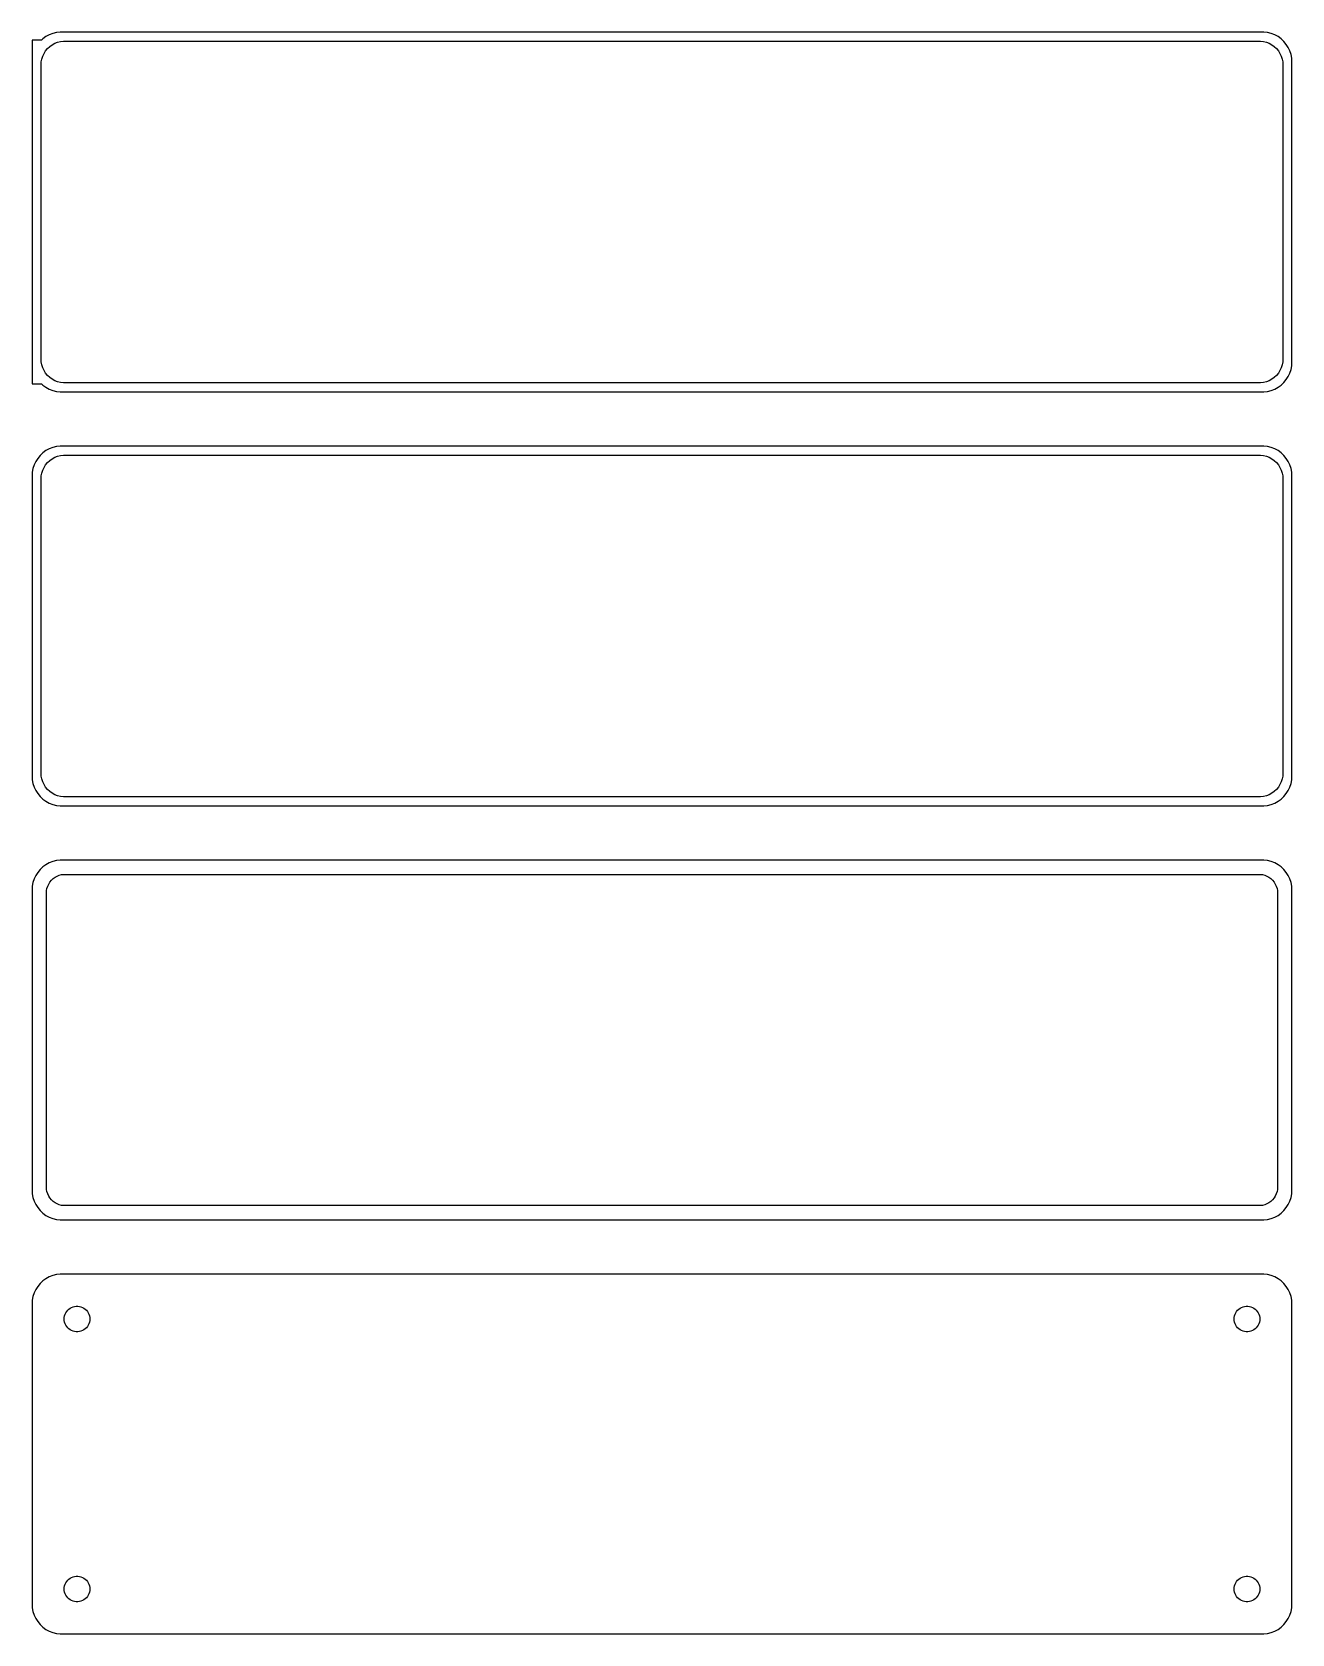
# Model space of a CAD drawing. Header units: metres. Extents: x -105 to 105, y 246 to 513.
import ezdxf

# ---------------------------------------------------------------- set-up
doc = ezdxf.new("R2010")
doc.units = ezdxf.units.M

msp = doc.modelspace()

# ---------------------------------------------------------------- linework, layer by layer
for p, q in [((-101.545, 512.755), (-102.129, 512.524)), ((-100.937, 512.911), (-101.545, 512.755)), ((-100.314, 512.99), (-100.937, 512.911)), ((100.314, 512.99), (-100.314, 512.99)), ((100.937, 512.911), (100.314, 512.99)), ((101.545, 512.755), (100.937, 512.911)), ((102.129, 512.524), (101.545, 512.755)), ((-103.4, 511.653), (-105, 511.653)), ((-105, 511.653), (-105, 454.347)), ((-103.187, 511.853), (-103.4, 511.653)), ((-102.679, 512.222), (-103.187, 511.853)), ((-102.736, 509.851), (-102.416, 510.238)), ((-102.129, 512.524), (-102.679, 512.222)), ((-102.416, 510.238), (-102.05, 510.582)), ((-102.05, 510.582), (-101.643, 510.877)), ((-101.643, 510.877), (-101.203, 511.119)), ((-101.203, 511.119), (-100.736, 511.304)), ((-100.736, 511.304), (-100.25, 511.429)), ((-100.25, 511.429), (-99.7512, 511.492)), ((-99.7512, 511.492), (99.7512, 511.492)), ((99.7512, 511.492), (100.25, 511.429)), ((100.25, 511.429), (100.736, 511.304)), ((100.736, 511.304), (101.203, 511.119)), ((101.203, 511.119), (101.643, 510.877)), ((101.643, 510.877), (102.05, 510.582)), ((102.05, 510.582), (102.416, 510.238)), ((102.679, 512.222), (102.129, 512.524)), ((102.416, 510.238), (102.736, 509.851)), ((103.187, 511.853), (102.679, 512.222)), ((103.645, 511.423), (103.187, 511.853)), ((104.045, 510.939), (103.645, 511.423)), ((104.382, 510.409), (104.045, 510.939)), ((104.649, 509.841), (104.382, 510.409)), ((-103.5, 507.5), (-103.468, 508.001)), ((-103.5, 458.5), (-103.5, 507.5)), ((-103.468, 508.001), (-103.374, 508.495)), ((-103.374, 508.495), (-103.219, 508.972)), ((-103.219, 508.972), (-103.005, 509.427)), ((-103.005, 509.427), (-102.736, 509.851)), ((102.736, 509.851), (103.005, 509.427)), ((103.005, 509.427), (103.219, 508.972)), ((103.219, 508.972), (103.374, 508.495)), ((103.374, 508.495), (103.468, 508.001)), ((103.468, 508.001), (103.5, 507.5)), ((103.5, 507.5), (103.5, 458.5)), ((104.843, 509.243), (104.649, 509.841)), ((104.961, 508.627), (104.843, 509.243)), ((105, 508), (104.961, 508.627)), ((105, 458), (105, 508)), ((-103.468, 457.999), (-103.5, 458.5)), ((-103.374, 457.505), (-103.468, 457.999)), ((-103.219, 457.028), (-103.374, 457.505)), ((-103.005, 456.573), (-103.219, 457.028)), ((-102.736, 456.149), (-103.005, 456.573)), ((103.005, 456.573), (102.736, 456.149)), ((103.219, 457.028), (103.005, 456.573)), ((103.374, 457.505), (103.219, 457.028)), ((103.468, 457.999), (103.374, 457.505)), ((103.5, 458.5), (103.468, 457.999)), ((104.649, 456.159), (104.843, 456.757)), ((104.843, 456.757), (104.961, 457.373)), ((104.961, 457.373), (105, 458)), ((-105, 454.347), (-103.4, 454.347)), ((-103.4, 454.347), (-103.187, 454.147)), ((-103.187, 454.147), (-102.679, 453.778)), ((-102.416, 455.762), (-102.736, 456.149)), ((-102.05, 455.418), (-102.416, 455.762)), ((-101.643, 455.123), (-102.05, 455.418)), ((-101.203, 454.881), (-101.643, 455.123)), ((-100.736, 454.696), (-101.203, 454.881)), ((-100.25, 454.571), (-100.736, 454.696)), ((-99.7512, 454.508), (-100.25, 454.571)), ((99.7512, 454.508), (-99.7512, 454.508)), ((100.25, 454.571), (99.7512, 454.508)), ((100.736, 454.696), (100.25, 454.571)), ((101.203, 454.881), (100.736, 454.696)), ((101.643, 455.123), (101.203, 454.881)), ((102.05, 455.418), (101.643, 455.123)), ((102.416, 455.762), (102.05, 455.418)), ((102.736, 456.149), (102.416, 455.762)), ((102.679, 453.778), (103.187, 454.147)), ((103.187, 454.147), (103.645, 454.577)), ((103.645, 454.577), (104.045, 455.061)), ((104.045, 455.061), (104.382, 455.591)), ((104.382, 455.591), (104.649, 456.159)), ((-102.679, 453.778), (-102.129, 453.476)), ((-102.129, 453.476), (-101.545, 453.245)), ((-101.545, 453.245), (-100.937, 453.089)), ((-100.937, 453.089), (-100.314, 453.01)), ((-100.314, 453.01), (100.314, 453.01)), ((100.314, 453.01), (100.937, 453.089)), ((100.937, 453.089), (101.545, 453.245)), ((101.545, 453.245), (102.129, 453.476)), ((102.129, 453.476), (102.679, 453.778)), ((-102.679, 443.222), (-103.187, 442.853)), ((-102.129, 443.524), (-102.679, 443.222)), ((-101.545, 443.755), (-102.129, 443.524)), ((-100.937, 443.911), (-101.545, 443.755)), ((-100.314, 443.99), (-100.937, 443.911)), ((100.314, 443.99), (-100.314, 443.99)), ((100.937, 443.911), (100.314, 443.99)), ((101.545, 443.755), (100.937, 443.911)), ((102.129, 443.524), (101.545, 443.755)), ((102.679, 443.222), (102.129, 443.524)), ((103.187, 442.853), (102.679, 443.222)), ((-104.649, 440.841), (-104.843, 440.243)), ((-104.382, 441.409), (-104.649, 440.841)), ((-104.045, 441.939), (-104.382, 441.409)), ((-103.645, 442.423), (-104.045, 441.939)), ((-103.187, 442.853), (-103.645, 442.423)), ((-103.005, 440.427), (-102.736, 440.851)), ((-102.736, 440.851), (-102.416, 441.238)), ((-102.416, 441.238), (-102.05, 441.582)), ((-102.05, 441.582), (-101.643, 441.877)), ((-101.643, 441.877), (-101.203, 442.119)), ((-101.203, 442.119), (-100.736, 442.304)), ((-100.736, 442.304), (-100.25, 442.429)), ((-100.25, 442.429), (-99.7512, 442.492)), ((-99.7512, 442.492), (99.7512, 442.492)), ((99.7512, 442.492), (100.25, 442.429)), ((100.25, 442.429), (100.736, 442.304)), ((100.736, 442.304), (101.203, 442.119)), ((101.203, 442.119), (101.643, 441.877)), ((101.643, 441.877), (102.05, 441.582)), ((102.05, 441.582), (102.416, 441.238)), ((102.416, 441.238), (102.736, 440.851)), ((102.736, 440.851), (103.005, 440.427)), ((103.645, 442.423), (103.187, 442.853)), ((104.045, 441.939), (103.645, 442.423)), ((104.382, 441.409), (104.045, 441.939)), ((104.649, 440.841), (104.382, 441.409)), ((104.843, 440.243), (104.649, 440.841)), ((-104.961, 439.627), (-105, 439)), ((-105, 439), (-105, 389)), ((-104.843, 440.243), (-104.961, 439.627)), ((-103.5, 438.5), (-103.468, 439.001)), ((-103.5, 389.5), (-103.5, 438.5)), ((-103.468, 439.001), (-103.374, 439.495)), ((-103.374, 439.495), (-103.219, 439.972)), ((-103.219, 439.972), (-103.005, 440.427)), ((103.005, 440.427), (103.219, 439.972)), ((103.219, 439.972), (103.374, 439.495)), ((103.374, 439.495), (103.468, 439.001)), ((103.468, 439.001), (103.5, 438.5)), ((103.5, 438.5), (103.5, 389.5)), ((104.961, 439.627), (104.843, 440.243)), ((105, 439), (104.961, 439.627)), ((105, 389), (105, 439)), ((-105, 389), (-104.961, 388.373)), ((-104.961, 388.373), (-104.843, 387.757)), ((-104.843, 387.757), (-104.649, 387.159)), ((-104.649, 387.159), (-104.382, 386.591)), ((-103.468, 388.999), (-103.5, 389.5)), ((-103.374, 388.505), (-103.468, 388.999)), ((-103.219, 388.028), (-103.374, 388.505)), ((-103.005, 387.573), (-103.219, 388.028)), ((-102.736, 387.149), (-103.005, 387.573)), ((-102.416, 386.762), (-102.736, 387.149)), ((102.736, 387.149), (102.416, 386.762)), ((103.005, 387.573), (102.736, 387.149)), ((103.219, 388.028), (103.005, 387.573)), ((103.374, 388.505), (103.219, 388.028)), ((103.468, 388.999), (103.374, 388.505)), ((103.5, 389.5), (103.468, 388.999)), ((104.382, 386.591), (104.649, 387.159)), ((104.649, 387.159), (104.843, 387.757)), ((104.843, 387.757), (104.961, 388.373)), ((104.961, 388.373), (105, 389)), ((-104.382, 386.591), (-104.045, 386.061)), ((-104.045, 386.061), (-103.645, 385.577)), ((-103.645, 385.577), (-103.187, 385.147)), ((-103.187, 385.147), (-102.679, 384.778)), ((-102.679, 384.778), (-102.129, 384.476)), ((-102.05, 386.418), (-102.416, 386.762)), ((-102.129, 384.476), (-101.545, 384.245)), ((-101.643, 386.123), (-102.05, 386.418)), ((-101.203, 385.881), (-101.643, 386.123)), ((-100.736, 385.696), (-101.203, 385.881)), ((-100.25, 385.571), (-100.736, 385.696)), ((-99.7512, 385.508), (-100.25, 385.571)), ((99.7512, 385.508), (-99.7512, 385.508)), ((100.25, 385.571), (99.7512, 385.508)), ((100.736, 385.696), (100.25, 385.571)), ((101.203, 385.881), (100.736, 385.696)), ((101.643, 386.123), (101.203, 385.881)), ((101.545, 384.245), (102.129, 384.476)), ((102.05, 386.418), (101.643, 386.123)), ((102.416, 386.762), (102.05, 386.418)), ((102.129, 384.476), (102.679, 384.778)), ((102.679, 384.778), (103.187, 385.147)), ((103.187, 385.147), (103.645, 385.577)), ((103.645, 385.577), (104.045, 386.061)), ((104.045, 386.061), (104.382, 386.591)), ((-101.545, 384.245), (-100.937, 384.089)), ((-100.937, 384.089), (-100.314, 384.01)), ((-100.314, 384.01), (100.314, 384.01)), ((100.314, 384.01), (100.937, 384.089)), ((100.937, 384.089), (101.545, 384.245)), ((-103.187, 373.853), (-103.645, 373.423)), ((-102.679, 374.222), (-103.187, 373.853)), ((-102.129, 374.524), (-102.679, 374.222)), ((-101.545, 374.755), (-102.129, 374.524)), ((-100.937, 374.911), (-101.545, 374.755)), ((-100.314, 374.99), (-100.937, 374.911)), ((100.314, 374.99), (-100.314, 374.99)), ((100.937, 374.911), (100.314, 374.99)), ((101.545, 374.755), (100.937, 374.911)), ((102.129, 374.524), (101.545, 374.755)), ((102.679, 374.222), (102.129, 374.524)), ((103.187, 373.853), (102.679, 374.222)), ((103.645, 373.423), (103.187, 373.853)), ((-104.843, 371.243), (-104.961, 370.627)), ((-104.649, 371.841), (-104.843, 371.243)), ((-104.382, 372.409), (-104.649, 371.841)), ((-104.045, 372.939), (-104.382, 372.409)), ((-103.645, 373.423), (-104.045, 372.939)), ((-102.228, 371), (-102.018, 371.33)), ((-102.018, 371.33), (-101.769, 371.631)), ((-101.769, 371.631), (-101.484, 371.899)), ((-101.484, 371.899), (-101.168, 372.128)), ((-101.168, 372.128), (-100.825, 372.317)), ((-100.825, 372.317), (-100.462, 372.461)), ((-100.462, 372.461), (-100.083, 372.558)), ((-100.083, 372.558), (-99.6955, 372.607)), ((-99.6955, 372.607), (99.6955, 372.607)), ((99.6955, 372.607), (100.083, 372.558)), ((100.083, 372.558), (100.462, 372.461)), ((100.462, 372.461), (100.825, 372.317)), ((100.825, 372.317), (101.168, 372.128)), ((101.168, 372.128), (101.484, 371.899)), ((101.484, 371.899), (101.769, 371.631)), ((101.769, 371.631), (102.018, 371.33)), ((102.018, 371.33), (102.228, 371)), ((104.045, 372.939), (103.645, 373.423)), ((104.382, 372.409), (104.045, 372.939)), ((104.649, 371.841), (104.382, 372.409)), ((104.843, 371.243), (104.649, 371.841)), ((104.961, 370.627), (104.843, 371.243)), ((-104.961, 370.627), (-105, 370)), ((-105, 370), (-105, 320)), ((-102.613, 369.5), (-102.588, 369.89)), ((-102.613, 320.5), (-102.613, 369.5)), ((-102.588, 369.89), (-102.515, 370.274)), ((-102.515, 370.274), (-102.394, 370.646)), ((-102.394, 370.646), (-102.228, 371)), ((102.228, 371), (102.394, 370.646)), ((102.394, 370.646), (102.515, 370.274)), ((102.515, 370.274), (102.588, 369.89)), ((102.588, 369.89), (102.613, 369.5)), ((102.613, 369.5), (102.613, 320.5)), ((105, 370), (104.961, 370.627)), ((105, 320), (105, 370)), ((-102.588, 320.11), (-102.613, 320.5)), ((102.613, 320.5), (102.588, 320.11)), ((-105, 320), (-104.961, 319.373)), ((-104.961, 319.373), (-104.843, 318.757)), ((-104.843, 318.757), (-104.649, 318.159)), ((-104.649, 318.159), (-104.382, 317.591)), ((-102.515, 319.726), (-102.588, 320.11)), ((-102.394, 319.354), (-102.515, 319.726)), ((-102.228, 319), (-102.394, 319.354)), ((-102.018, 318.67), (-102.228, 319)), ((-101.769, 318.369), (-102.018, 318.67)), ((-101.484, 318.101), (-101.769, 318.369)), ((-101.168, 317.872), (-101.484, 318.101)), ((-100.825, 317.683), (-101.168, 317.872)), ((101.168, 317.872), (100.825, 317.683)), ((101.484, 318.101), (101.168, 317.872)), ((101.769, 318.369), (101.484, 318.101)), ((102.018, 318.67), (101.769, 318.369)), ((102.228, 319), (102.018, 318.67)), ((102.394, 319.354), (102.228, 319)), ((102.515, 319.726), (102.394, 319.354)), ((102.588, 320.11), (102.515, 319.726)), ((104.382, 317.591), (104.649, 318.159)), ((104.649, 318.159), (104.843, 318.757)), ((104.843, 318.757), (104.961, 319.373)), ((104.961, 319.373), (105, 320)), ((-104.382, 317.591), (-104.045, 317.061)), ((-104.045, 317.061), (-103.645, 316.577)), ((-103.645, 316.577), (-103.187, 316.147)), ((-103.187, 316.147), (-102.679, 315.778)), ((-102.679, 315.778), (-102.129, 315.476)), ((-102.129, 315.476), (-101.545, 315.245)), ((-101.545, 315.245), (-100.937, 315.089)), ((-100.937, 315.089), (-100.314, 315.01)), ((-100.462, 317.539), (-100.825, 317.683)), ((-100.083, 317.442), (-100.462, 317.539)), ((-99.6955, 317.393), (-100.083, 317.442)), ((99.6955, 317.393), (-99.6955, 317.393)), ((100.083, 317.442), (99.6955, 317.393)), ((100.462, 317.539), (100.083, 317.442)), ((100.314, 315.01), (100.937, 315.089)), ((100.825, 317.683), (100.462, 317.539)), ((100.937, 315.089), (101.545, 315.245)), ((101.545, 315.245), (102.129, 315.476)), ((102.129, 315.476), (102.679, 315.778)), ((102.679, 315.778), (103.187, 316.147)), ((103.187, 316.147), (103.645, 316.577)), ((103.645, 316.577), (104.045, 317.061)), ((104.045, 317.061), (104.382, 317.591)), ((-100.314, 315.01), (100.314, 315.01)), ((-103.645, 304.423), (-104.045, 303.939)), ((-103.187, 304.853), (-103.645, 304.423)), ((-102.679, 305.222), (-103.187, 304.853)), ((-102.129, 305.524), (-102.679, 305.222)), ((-101.545, 305.755), (-102.129, 305.524)), ((-100.937, 305.911), (-101.545, 305.755)), ((-100.314, 305.99), (-100.937, 305.911)), ((100.314, 305.99), (-100.314, 305.99)), ((100.937, 305.911), (100.314, 305.99)), ((101.545, 305.755), (100.937, 305.911)), ((102.129, 305.524), (101.545, 305.755)), ((102.679, 305.222), (102.129, 305.524)), ((103.187, 304.853), (102.679, 305.222)), ((103.645, 304.423), (103.187, 304.853)), ((104.045, 303.939), (103.645, 304.423)), ((-104.843, 302.243), (-104.961, 301.627)), ((-104.649, 302.841), (-104.843, 302.243)), ((-104.382, 303.409), (-104.649, 302.841)), ((-104.045, 303.939), (-104.382, 303.409)), ((104.382, 303.409), (104.045, 303.939)), ((104.649, 302.841), (104.382, 303.409)), ((104.843, 302.243), (104.649, 302.841)), ((104.961, 301.627), (104.843, 302.243)), ((-104.961, 301.627), (-105, 301)), ((-105, 301), (-105, 251)), ((-99.6185, 298.768), (-99.5682, 299.031)), ((-99.5682, 299.031), (-99.4853, 299.286)), ((-99.4853, 299.286), (-99.3712, 299.529)), ((-99.3712, 299.529), (-99.2275, 299.755)), ((-99.2275, 299.755), (-99.0566, 299.962)), ((-99.0566, 299.962), (-98.8611, 300.145)), ((-98.8611, 300.145), (-98.6441, 300.303)), ((-98.6441, 300.303), (-98.4092, 300.432)), ((-98.4092, 300.432), (-98.1598, 300.531)), ((-98.1598, 300.531), (-97.9001, 300.597)), ((-97.9001, 300.597), (-97.6341, 300.631)), ((-97.6341, 300.631), (-97.3659, 300.631)), ((-97.3659, 300.631), (-97.0999, 300.597)), ((-97.0999, 300.597), (-96.8401, 300.531)), ((-96.8401, 300.531), (-96.5908, 300.432)), ((-96.5908, 300.432), (-96.3559, 300.303)), ((-96.3559, 300.303), (-96.1389, 300.145)), ((-96.1389, 300.145), (-95.9434, 299.962)), ((-95.9434, 299.962), (-95.7725, 299.755)), ((-95.7725, 299.755), (-95.6288, 299.529)), ((-95.6288, 299.529), (-95.5146, 299.286)), ((-95.5146, 299.286), (-95.4318, 299.031)), ((-95.4318, 299.031), (-95.3815, 298.768)), ((95.3815, 298.768), (95.4318, 299.031)), ((95.4318, 299.031), (95.5146, 299.286)), ((95.5146, 299.286), (95.6288, 299.529)), ((95.6288, 299.529), (95.7725, 299.755)), ((95.7725, 299.755), (95.9434, 299.962)), ((95.9434, 299.962), (96.1389, 300.145)), ((96.1389, 300.145), (96.3559, 300.303)), ((96.3559, 300.303), (96.5908, 300.432)), ((96.5908, 300.432), (96.8401, 300.531)), ((96.8401, 300.531), (97.0999, 300.597)), ((97.0999, 300.597), (97.3659, 300.631)), ((97.3659, 300.631), (97.6341, 300.631)), ((97.6341, 300.631), (97.9001, 300.597)), ((97.9001, 300.597), (98.1598, 300.531)), ((98.1598, 300.531), (98.4092, 300.432)), ((98.4092, 300.432), (98.6441, 300.303)), ((98.6441, 300.303), (98.8611, 300.145)), ((98.8611, 300.145), (99.0566, 299.962)), ((99.0566, 299.962), (99.2275, 299.755)), ((99.2275, 299.755), (99.3712, 299.529)), ((99.3712, 299.529), (99.4853, 299.286)), ((99.4853, 299.286), (99.5682, 299.031)), ((99.5682, 299.031), (99.6185, 298.768)), ((105, 301), (104.961, 301.627)), ((105, 251), (105, 301)), ((-99.6353, 298.5), (-99.6185, 298.768)), ((-99.6185, 298.232), (-99.6353, 298.5)), ((-99.5682, 297.969), (-99.6185, 298.232)), ((-99.4853, 297.714), (-99.5682, 297.969)), ((-99.3712, 297.471), (-99.4853, 297.714)), ((-99.2275, 297.245), (-99.3712, 297.471)), ((-99.0566, 297.038), (-99.2275, 297.245)), ((-98.8611, 296.855), (-99.0566, 297.038)), ((-98.6441, 296.697), (-98.8611, 296.855)), ((-98.4092, 296.568), (-98.6441, 296.697)), ((-98.1598, 296.469), (-98.4092, 296.568)), ((-97.9001, 296.403), (-98.1598, 296.469)), ((-97.6341, 296.369), (-97.9001, 296.403)), ((-97.3659, 296.369), (-97.6341, 296.369)), ((-97.0999, 296.403), (-97.3659, 296.369)), ((-96.8401, 296.469), (-97.0999, 296.403)), ((-96.5908, 296.568), (-96.8401, 296.469)), ((-96.3559, 296.697), (-96.5908, 296.568)), ((-96.1389, 296.855), (-96.3559, 296.697)), ((-95.9434, 297.038), (-96.1389, 296.855)), ((-95.7725, 297.245), (-95.9434, 297.038)), ((-95.6288, 297.471), (-95.7725, 297.245)), ((-95.5146, 297.714), (-95.6288, 297.471)), ((-95.4318, 297.969), (-95.5146, 297.714)), ((-95.3815, 298.232), (-95.4318, 297.969)), ((-95.3815, 298.768), (-95.3647, 298.5)), ((-95.3647, 298.5), (-95.3815, 298.232)), ((95.3647, 298.5), (95.3815, 298.768)), ((95.3815, 298.232), (95.3647, 298.5)), ((95.4318, 297.969), (95.3815, 298.232)), ((95.5146, 297.714), (95.4318, 297.969)), ((95.6288, 297.471), (95.5146, 297.714)), ((95.7725, 297.245), (95.6288, 297.471)), ((95.9434, 297.038), (95.7725, 297.245)), ((96.1389, 296.855), (95.9434, 297.038)), ((96.3559, 296.697), (96.1389, 296.855)), ((96.5908, 296.568), (96.3559, 296.697)), ((96.8401, 296.469), (96.5908, 296.568)), ((97.0999, 296.403), (96.8401, 296.469)), ((97.3659, 296.369), (97.0999, 296.403)), ((97.6341, 296.369), (97.3659, 296.369)), ((97.9001, 296.403), (97.6341, 296.369)), ((98.1598, 296.469), (97.9001, 296.403)), ((98.4092, 296.568), (98.1598, 296.469)), ((98.6441, 296.697), (98.4092, 296.568)), ((98.8611, 296.855), (98.6441, 296.697)), ((99.0566, 297.038), (98.8611, 296.855)), ((99.2275, 297.245), (99.0566, 297.038)), ((99.3712, 297.471), (99.2275, 297.245)), ((99.4853, 297.714), (99.3712, 297.471)), ((99.5682, 297.969), (99.4853, 297.714)), ((99.6185, 298.232), (99.5682, 297.969)), ((99.6185, 298.768), (99.6353, 298.5)), ((99.6353, 298.5), (99.6185, 298.232)), ((-99.6353, 253.5), (-99.6185, 253.768)), ((-99.6185, 253.768), (-99.5682, 254.031)), ((-99.5682, 254.031), (-99.4853, 254.286)), ((-99.4853, 254.286), (-99.3712, 254.529)), ((-99.3712, 254.529), (-99.2275, 254.755)), ((-99.2275, 254.755), (-99.0566, 254.962)), ((-99.0566, 254.962), (-98.8611, 255.145)), ((-98.8611, 255.145), (-98.6441, 255.303)), ((-98.6441, 255.303), (-98.4092, 255.432)), ((-98.4092, 255.432), (-98.1598, 255.531)), ((-98.1598, 255.531), (-97.9001, 255.597)), ((-97.9001, 255.597), (-97.6341, 255.631)), ((-97.6341, 255.631), (-97.3659, 255.631)), ((-97.3659, 255.631), (-97.0999, 255.597)), ((-97.0999, 255.597), (-96.8401, 255.531)), ((-96.8401, 255.531), (-96.5908, 255.432)), ((-96.5908, 255.432), (-96.3559, 255.303)), ((-96.3559, 255.303), (-96.1389, 255.145)), ((-96.1389, 255.145), (-95.9434, 254.962)), ((-95.9434, 254.962), (-95.7725, 254.755)), ((-95.7725, 254.755), (-95.6288, 254.529)), ((-95.6288, 254.529), (-95.5146, 254.286)), ((-95.5146, 254.286), (-95.4318, 254.031)), ((-95.4318, 254.031), (-95.3815, 253.768)), ((-95.3815, 253.768), (-95.3647, 253.5)), ((95.3647, 253.5), (95.3815, 253.768)), ((95.3815, 253.768), (95.4318, 254.031)), ((95.4318, 254.031), (95.5146, 254.286)), ((95.5146, 254.286), (95.6288, 254.529)), ((95.6288, 254.529), (95.7725, 254.755)), ((95.7725, 254.755), (95.9434, 254.962)), ((95.9434, 254.962), (96.1389, 255.145)), ((96.1389, 255.145), (96.3559, 255.303)), ((96.3559, 255.303), (96.5908, 255.432)), ((96.5908, 255.432), (96.8401, 255.531)), ((96.8401, 255.531), (97.0999, 255.597)), ((97.0999, 255.597), (97.3659, 255.631)), ((97.3659, 255.631), (97.6341, 255.631)), ((97.6341, 255.631), (97.9001, 255.597)), ((97.9001, 255.597), (98.1598, 255.531)), ((98.1598, 255.531), (98.4092, 255.432)), ((98.4092, 255.432), (98.6441, 255.303)), ((98.6441, 255.303), (98.8611, 255.145)), ((98.8611, 255.145), (99.0566, 254.962)), ((99.0566, 254.962), (99.2275, 254.755)), ((99.2275, 254.755), (99.3712, 254.529)), ((99.3712, 254.529), (99.4853, 254.286)), ((99.4853, 254.286), (99.5682, 254.031)), ((99.5682, 254.031), (99.6185, 253.768)), ((99.6185, 253.768), (99.6353, 253.5)), ((-105, 251), (-104.961, 250.373)), ((-99.6185, 253.232), (-99.6353, 253.5)), ((-99.5682, 252.969), (-99.6185, 253.232)), ((-99.4853, 252.714), (-99.5682, 252.969)), ((-99.3712, 252.471), (-99.4853, 252.714)), ((-99.2275, 252.245), (-99.3712, 252.471)), ((-99.0566, 252.038), (-99.2275, 252.245)), ((-98.8611, 251.855), (-99.0566, 252.038)), ((-98.6441, 251.697), (-98.8611, 251.855)), ((-98.4092, 251.568), (-98.6441, 251.697)), ((-98.1598, 251.469), (-98.4092, 251.568)), ((-97.9001, 251.403), (-98.1598, 251.469)), ((-97.6341, 251.369), (-97.9001, 251.403)), ((-97.3659, 251.369), (-97.6341, 251.369)), ((-97.0999, 251.403), (-97.3659, 251.369)), ((-96.8401, 251.469), (-97.0999, 251.403)), ((-96.5908, 251.568), (-96.8401, 251.469)), ((-96.3559, 251.697), (-96.5908, 251.568)), ((-96.1389, 251.855), (-96.3559, 251.697)), ((-95.9434, 252.038), (-96.1389, 251.855)), ((-95.7725, 252.245), (-95.9434, 252.038)), ((-95.6288, 252.471), (-95.7725, 252.245)), ((-95.5146, 252.714), (-95.6288, 252.471)), ((-95.4318, 252.969), (-95.5146, 252.714)), ((-95.3815, 253.232), (-95.4318, 252.969)), ((-95.3647, 253.5), (-95.3815, 253.232)), ((95.3815, 253.232), (95.3647, 253.5)), ((95.4318, 252.969), (95.3815, 253.232)), ((95.5146, 252.714), (95.4318, 252.969)), ((95.6288, 252.471), (95.5146, 252.714)), ((95.7725, 252.245), (95.6288, 252.471)), ((95.9434, 252.038), (95.7725, 252.245)), ((96.1389, 251.855), (95.9434, 252.038)), ((96.3559, 251.697), (96.1389, 251.855)), ((96.5908, 251.568), (96.3559, 251.697)), ((96.8401, 251.469), (96.5908, 251.568)), ((97.0999, 251.403), (96.8401, 251.469)), ((97.3659, 251.369), (97.0999, 251.403)), ((97.6341, 251.369), (97.3659, 251.369)), ((97.9001, 251.403), (97.6341, 251.369)), ((98.1598, 251.469), (97.9001, 251.403)), ((98.4092, 251.568), (98.1598, 251.469)), ((98.6441, 251.697), (98.4092, 251.568)), ((98.8611, 251.855), (98.6441, 251.697)), ((99.0566, 252.038), (98.8611, 251.855)), ((99.2275, 252.245), (99.0566, 252.038)), ((99.3712, 252.471), (99.2275, 252.245)), ((99.4853, 252.714), (99.3712, 252.471)), ((99.5682, 252.969), (99.4853, 252.714)), ((99.6185, 253.232), (99.5682, 252.969)), ((99.6353, 253.5), (99.6185, 253.232)), ((104.961, 250.373), (105, 251)), ((-104.961, 250.373), (-104.843, 249.757)), ((-104.843, 249.757), (-104.649, 249.159)), ((-104.649, 249.159), (-104.382, 248.591)), ((-104.382, 248.591), (-104.045, 248.061)), ((104.045, 248.061), (104.382, 248.591)), ((104.382, 248.591), (104.649, 249.159)), ((104.649, 249.159), (104.843, 249.757)), ((104.843, 249.757), (104.961, 250.373)), ((-104.045, 248.061), (-103.645, 247.577)), ((-103.645, 247.577), (-103.187, 247.147)), ((-103.187, 247.147), (-102.679, 246.778)), ((-102.679, 246.778), (-102.129, 246.476)), ((-102.129, 246.476), (-101.545, 246.245)), ((-101.545, 246.245), (-100.937, 246.089)), ((-100.937, 246.089), (-100.314, 246.01)), ((-100.314, 246.01), (100.314, 246.01)), ((100.314, 246.01), (100.937, 246.089)), ((100.937, 246.089), (101.545, 246.245)), ((101.545, 246.245), (102.129, 246.476)), ((102.129, 246.476), (102.679, 246.778)), ((102.679, 246.778), (103.187, 247.147)), ((103.187, 247.147), (103.645, 247.577)), ((103.645, 247.577), (104.045, 248.061))]:
    msp.add_line(p, q)

doc.saveas('drawing.dxf')
